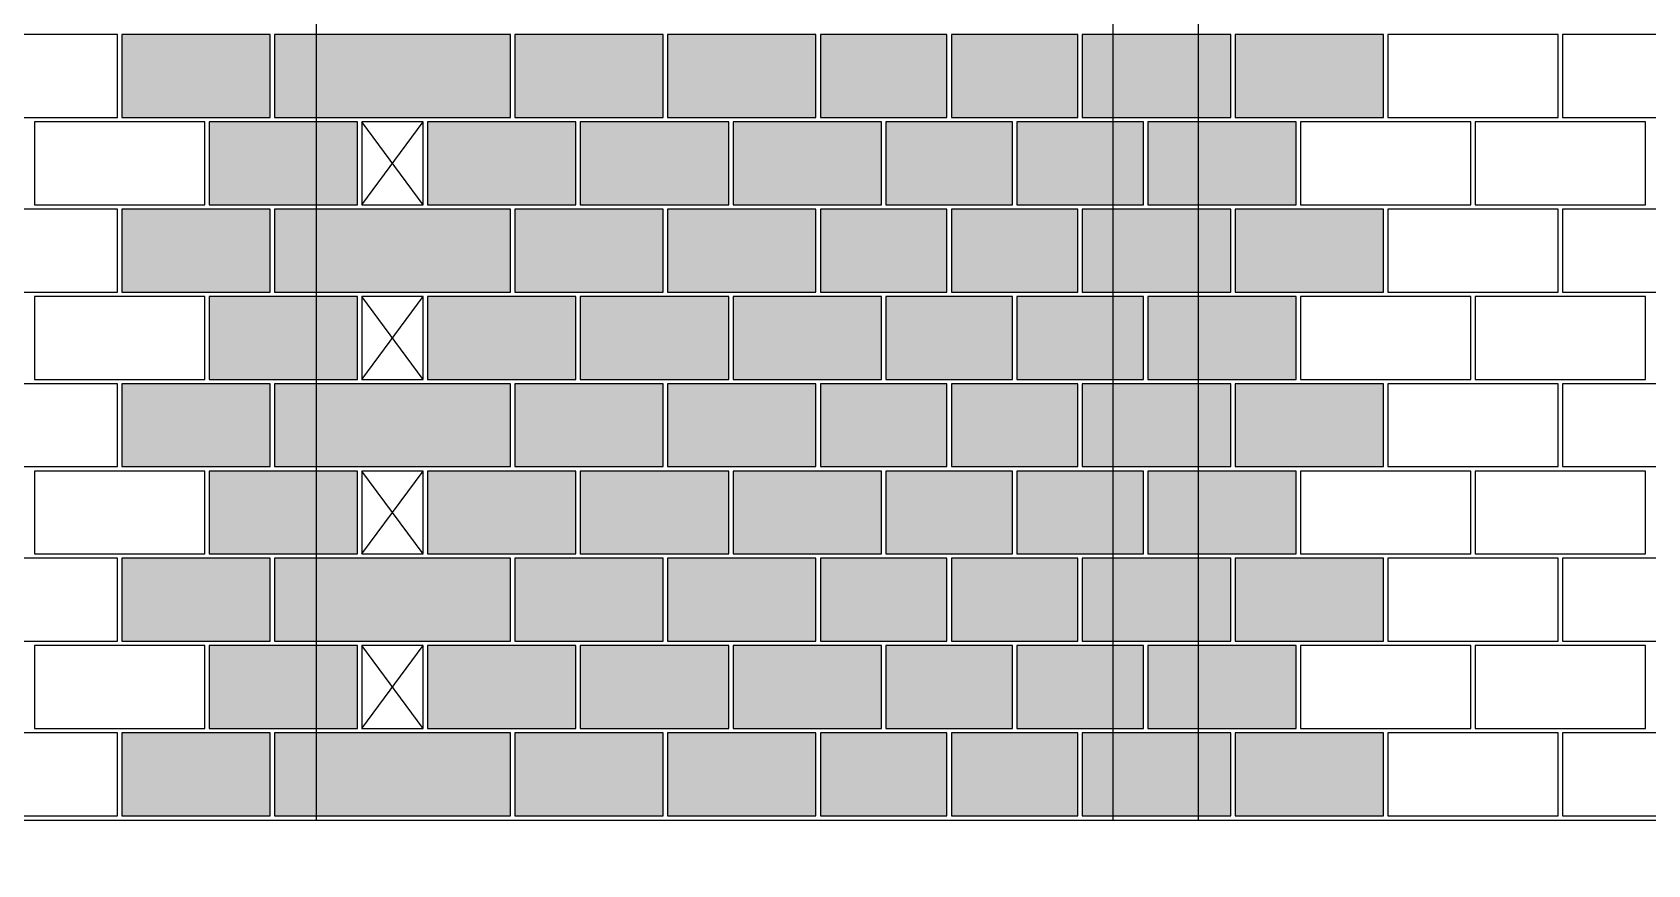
# Model space of a CAD drawing. Extents: x -1.9 to 86, y -1.6 to 60.9.
# Drawn here: x 16.45 to 23.85, y 29.23 to 33.05 of the extents above; entities that cross this region are included whole.
import ezdxf

# ---------------------------------------------------------------- set-up
doc = ezdxf.new("R2010")
doc.units = 0
doc.header["$MEASUREMENT"] = 0
for name, color, linetype in [('PENA_02', 2, 'CONTINUOUS'), ('PENA_03', 3, 'CONTINUOUS'), ('PENA_05', 5, 'CONTINUOUS'), ('PENA_19', 240, 'CONTINUOUS'), ('PENA_21', 100, 'CONTINUOUS'), ('PENA_27', 21, 'CONTINUOUS')]:
    doc.layers.add(name, color=color, linetype=linetype)

msp = doc.modelspace()

# ---------------------------------------------------------------- linework, layer by layer
at = {"layer": 'PENA_02', "linetype": 'Continuous'}
for p, q in [((18.2374, 32.6375), (17.9574, 32.6375)), ((17.9574, 32.6375), (17.9574, 32.2575)), ((18.2374, 32.2575), (18.2374, 32.6375)), ((17.9574, 32.2575), (18.2374, 32.2575)), ((18.2374, 31.8375), (17.9574, 31.8375)), ((17.9574, 31.8375), (17.9574, 31.4575)), ((18.2374, 31.4575), (18.2374, 31.8375)), ((17.9574, 31.4575), (18.2374, 31.4575)), ((18.2374, 31.0375), (17.9574, 31.0375)), ((17.9574, 31.0375), (17.9574, 30.6575)), ((18.2374, 30.6575), (18.2374, 31.0375)), ((17.9574, 30.6575), (18.2374, 30.6575)), ((18.2374, 30.2375), (17.9574, 30.2375)), ((17.9574, 30.2375), (17.9574, 29.8575)), ((18.2374, 29.8575), (18.2374, 30.2375)), ((17.9574, 29.8575), (18.2374, 29.8575)), ((8.2574, 29.4375), (31.2374, 29.4375))]:
    msp.add_line(p, q, dxfattribs=at)
for points in [[(16.0574, 32.6575), (16.8374, 32.6575), (16.8374, 33.0375), (16.0574, 33.0375), (16.0574, 32.6575)], [(16.8574, 32.6575), (17.5374, 32.6575), (17.5374, 33.0375), (16.8574, 33.0375), (16.8574, 32.6575)], [(17.5574, 32.6575), (18.6374, 32.6575), (18.6374, 33.0375), (17.5574, 33.0375), (17.5574, 32.6575)], [(18.6574, 32.6575), (19.3374, 32.6575), (19.3374, 33.0375), (18.6574, 33.0375), (18.6574, 32.6575)], [(19.3574, 32.6575), (20.0374, 32.6575), (20.0374, 33.0375), (19.3574, 33.0375), (19.3574, 32.6575)], [(20.0574, 32.6575), (20.6374, 32.6575), (20.6374, 33.0375), (20.0574, 33.0375), (20.0574, 32.6575)], [(20.6574, 32.6575), (21.2374, 32.6575), (21.2374, 33.0375), (20.6574, 33.0375), (20.6574, 32.6575)], [(21.2574, 32.6575), (21.9374, 32.6575), (21.9374, 33.0375), (21.2574, 33.0375), (21.2574, 32.6575)], [(21.9574, 32.6575), (22.6374, 32.6575), (22.6374, 33.0375), (21.9574, 33.0375), (21.9574, 32.6575)], [(22.6574, 32.6575), (23.4374, 32.6575), (23.4374, 33.0375), (22.6574, 33.0375), (22.6574, 32.6575)], [(23.4574, 32.6575), (24.2374, 32.6575), (24.2374, 33.0375), (23.4574, 33.0375), (23.4574, 32.6575)], [(16.4574, 32.2575), (17.2374, 32.2575), (17.2374, 32.6375), (16.4574, 32.6375), (16.4574, 32.2575)], [(17.2574, 32.2575), (17.9374, 32.2575), (17.9374, 32.6375), (17.2574, 32.6375), (17.2574, 32.2575)], [(18.2574, 32.2575), (18.9374, 32.2575), (18.9374, 32.6375), (18.2574, 32.6375), (18.2574, 32.2575)], [(18.9574, 32.2575), (19.6374, 32.2575), (19.6374, 32.6375), (18.9574, 32.6375), (18.9574, 32.2575)], [(19.6574, 32.2575), (20.3374, 32.2575), (20.3374, 32.6375), (19.6574, 32.6375), (19.6574, 32.2575)], [(20.3574, 32.2575), (20.9374, 32.2575), (20.9374, 32.6375), (20.3574, 32.6375), (20.3574, 32.2575)], [(20.9574, 32.2575), (21.5374, 32.2575), (21.5374, 32.6375), (20.9574, 32.6375), (20.9574, 32.2575)], [(21.5574, 32.2575), (22.2374, 32.2575), (22.2374, 32.6375), (21.5574, 32.6375), (21.5574, 32.2575)], [(22.2574, 32.2575), (23.0374, 32.2575), (23.0374, 32.6375), (22.2574, 32.6375), (22.2574, 32.2575)], [(23.0574, 32.2575), (23.8374, 32.2575), (23.8374, 32.6375), (23.0574, 32.6375), (23.0574, 32.2575)], [(16.0574, 31.8575), (16.8374, 31.8575), (16.8374, 32.2375), (16.0574, 32.2375), (16.0574, 31.8575)], [(16.8574, 31.8575), (17.5374, 31.8575), (17.5374, 32.2375), (16.8574, 32.2375), (16.8574, 31.8575)], [(17.5574, 31.8575), (18.6374, 31.8575), (18.6374, 32.2375), (17.5574, 32.2375), (17.5574, 31.8575)], [(18.6574, 31.8575), (19.3374, 31.8575), (19.3374, 32.2375), (18.6574, 32.2375), (18.6574, 31.8575)], [(19.3574, 31.8575), (20.0374, 31.8575), (20.0374, 32.2375), (19.3574, 32.2375), (19.3574, 31.8575)], [(20.0574, 31.8575), (20.6374, 31.8575), (20.6374, 32.2375), (20.0574, 32.2375), (20.0574, 31.8575)], [(20.6574, 31.8575), (21.2374, 31.8575), (21.2374, 32.2375), (20.6574, 32.2375), (20.6574, 31.8575)], [(21.2574, 31.8575), (21.9374, 31.8575), (21.9374, 32.2375), (21.2574, 32.2375), (21.2574, 31.8575)], [(21.9574, 31.8575), (22.6374, 31.8575), (22.6374, 32.2375), (21.9574, 32.2375), (21.9574, 31.8575)], [(22.6574, 31.8575), (23.4374, 31.8575), (23.4374, 32.2375), (22.6574, 32.2375), (22.6574, 31.8575)], [(23.4574, 31.8575), (24.2374, 31.8575), (24.2374, 32.2375), (23.4574, 32.2375), (23.4574, 31.8575)], [(16.4574, 31.4575), (17.2374, 31.4575), (17.2374, 31.8375), (16.4574, 31.8375), (16.4574, 31.4575)], [(17.2574, 31.4575), (17.9374, 31.4575), (17.9374, 31.8375), (17.2574, 31.8375), (17.2574, 31.4575)], [(18.2574, 31.4575), (18.9374, 31.4575), (18.9374, 31.8375), (18.2574, 31.8375), (18.2574, 31.4575)], [(18.9574, 31.4575), (19.6374, 31.4575), (19.6374, 31.8375), (18.9574, 31.8375), (18.9574, 31.4575)], [(19.6574, 31.4575), (20.3374, 31.4575), (20.3374, 31.8375), (19.6574, 31.8375), (19.6574, 31.4575)], [(20.3574, 31.4575), (20.9374, 31.4575), (20.9374, 31.8375), (20.3574, 31.8375), (20.3574, 31.4575)], [(20.9574, 31.4575), (21.5374, 31.4575), (21.5374, 31.8375), (20.9574, 31.8375), (20.9574, 31.4575)], [(21.5574, 31.4575), (22.2374, 31.4575), (22.2374, 31.8375), (21.5574, 31.8375), (21.5574, 31.4575)], [(22.2574, 31.4575), (23.0374, 31.4575), (23.0374, 31.8375), (22.2574, 31.8375), (22.2574, 31.4575)], [(23.0574, 31.4575), (23.8374, 31.4575), (23.8374, 31.8375), (23.0574, 31.8375), (23.0574, 31.4575)], [(16.0574, 31.0575), (16.8374, 31.0575), (16.8374, 31.4375), (16.0574, 31.4375), (16.0574, 31.0575)], [(16.8574, 31.0575), (17.5374, 31.0575), (17.5374, 31.4375), (16.8574, 31.4375), (16.8574, 31.0575)], [(17.5574, 31.0575), (18.6374, 31.0575), (18.6374, 31.4375), (17.5574, 31.4375), (17.5574, 31.0575)], [(18.6574, 31.0575), (19.3374, 31.0575), (19.3374, 31.4375), (18.6574, 31.4375), (18.6574, 31.0575)], [(19.3574, 31.0575), (20.0374, 31.0575), (20.0374, 31.4375), (19.3574, 31.4375), (19.3574, 31.0575)], [(20.0574, 31.0575), (20.6374, 31.0575), (20.6374, 31.4375), (20.0574, 31.4375), (20.0574, 31.0575)], [(20.6574, 31.0575), (21.2374, 31.0575), (21.2374, 31.4375), (20.6574, 31.4375), (20.6574, 31.0575)], [(21.2574, 31.0575), (21.9374, 31.0575), (21.9374, 31.4375), (21.2574, 31.4375), (21.2574, 31.0575)], [(21.9574, 31.0575), (22.6374, 31.0575), (22.6374, 31.4375), (21.9574, 31.4375), (21.9574, 31.0575)], [(22.6574, 31.0575), (23.4374, 31.0575), (23.4374, 31.4375), (22.6574, 31.4375), (22.6574, 31.0575)], [(23.4574, 31.0575), (24.2374, 31.0575), (24.2374, 31.4375), (23.4574, 31.4375), (23.4574, 31.0575)], [(16.4574, 30.6575), (17.2374, 30.6575), (17.2374, 31.0375), (16.4574, 31.0375), (16.4574, 30.6575)], [(17.2574, 30.6575), (17.9374, 30.6575), (17.9374, 31.0375), (17.2574, 31.0375), (17.2574, 30.6575)], [(18.2574, 30.6575), (18.9374, 30.6575), (18.9374, 31.0375), (18.2574, 31.0375), (18.2574, 30.6575)], [(18.9574, 30.6575), (19.6374, 30.6575), (19.6374, 31.0375), (18.9574, 31.0375), (18.9574, 30.6575)], [(19.6574, 30.6575), (20.3374, 30.6575), (20.3374, 31.0375), (19.6574, 31.0375), (19.6574, 30.6575)], [(20.3574, 30.6575), (20.9374, 30.6575), (20.9374, 31.0375), (20.3574, 31.0375), (20.3574, 30.6575)], [(20.9574, 30.6575), (21.5374, 30.6575), (21.5374, 31.0375), (20.9574, 31.0375), (20.9574, 30.6575)], [(21.5574, 30.6575), (22.2374, 30.6575), (22.2374, 31.0375), (21.5574, 31.0375), (21.5574, 30.6575)], [(22.2574, 30.6575), (23.0374, 30.6575), (23.0374, 31.0375), (22.2574, 31.0375), (22.2574, 30.6575)], [(23.0574, 30.6575), (23.8374, 30.6575), (23.8374, 31.0375), (23.0574, 31.0375), (23.0574, 30.6575)], [(16.0574, 30.2575), (16.8374, 30.2575), (16.8374, 30.6375), (16.0574, 30.6375), (16.0574, 30.2575)], [(16.8574, 30.2575), (17.5374, 30.2575), (17.5374, 30.6375), (16.8574, 30.6375), (16.8574, 30.2575)], [(17.5574, 30.2575), (18.6374, 30.2575), (18.6374, 30.6375), (17.5574, 30.6375), (17.5574, 30.2575)], [(18.6574, 30.2575), (19.3374, 30.2575), (19.3374, 30.6375), (18.6574, 30.6375), (18.6574, 30.2575)], [(19.3574, 30.2575), (20.0374, 30.2575), (20.0374, 30.6375), (19.3574, 30.6375), (19.3574, 30.2575)], [(20.0574, 30.2575), (20.6374, 30.2575), (20.6374, 30.6375), (20.0574, 30.6375), (20.0574, 30.2575)], [(20.6574, 30.2575), (21.2374, 30.2575), (21.2374, 30.6375), (20.6574, 30.6375), (20.6574, 30.2575)], [(21.2574, 30.2575), (21.9374, 30.2575), (21.9374, 30.6375), (21.2574, 30.6375), (21.2574, 30.2575)], [(21.9574, 30.2575), (22.6374, 30.2575), (22.6374, 30.6375), (21.9574, 30.6375), (21.9574, 30.2575)], [(22.6574, 30.2575), (23.4374, 30.2575), (23.4374, 30.6375), (22.6574, 30.6375), (22.6574, 30.2575)], [(23.4574, 30.2575), (24.2374, 30.2575), (24.2374, 30.6375), (23.4574, 30.6375), (23.4574, 30.2575)], [(16.4574, 29.8575), (17.2374, 29.8575), (17.2374, 30.2375), (16.4574, 30.2375), (16.4574, 29.8575)], [(17.2574, 29.8575), (17.9374, 29.8575), (17.9374, 30.2375), (17.2574, 30.2375), (17.2574, 29.8575)], [(18.2574, 29.8575), (18.9374, 29.8575), (18.9374, 30.2375), (18.2574, 30.2375), (18.2574, 29.8575)], [(18.9574, 29.8575), (19.6374, 29.8575), (19.6374, 30.2375), (18.9574, 30.2375), (18.9574, 29.8575)], [(19.6574, 29.8575), (20.3374, 29.8575), (20.3374, 30.2375), (19.6574, 30.2375), (19.6574, 29.8575)], [(20.3574, 29.8575), (20.9374, 29.8575), (20.9374, 30.2375), (20.3574, 30.2375), (20.3574, 29.8575)], [(20.9574, 29.8575), (21.5374, 29.8575), (21.5374, 30.2375), (20.9574, 30.2375), (20.9574, 29.8575)], [(21.5574, 29.8575), (22.2374, 29.8575), (22.2374, 30.2375), (21.5574, 30.2375), (21.5574, 29.8575)], [(22.2574, 29.8575), (23.0374, 29.8575), (23.0374, 30.2375), (22.2574, 30.2375), (22.2574, 29.8575)], [(23.0574, 29.8575), (23.8374, 29.8575), (23.8374, 30.2375), (23.0574, 30.2375), (23.0574, 29.8575)], [(16.0574, 29.4575), (16.8374, 29.4575), (16.8374, 29.8375), (16.0574, 29.8375), (16.0574, 29.4575)], [(16.8574, 29.4575), (17.5374, 29.4575), (17.5374, 29.8375), (16.8574, 29.8375), (16.8574, 29.4575)], [(17.5574, 29.4575), (18.6374, 29.4575), (18.6374, 29.8375), (17.5574, 29.8375), (17.5574, 29.4575)], [(18.6574, 29.4575), (19.3374, 29.4575), (19.3374, 29.8375), (18.6574, 29.8375), (18.6574, 29.4575)], [(19.3574, 29.4575), (20.0374, 29.4575), (20.0374, 29.8375), (19.3574, 29.8375), (19.3574, 29.4575)], [(20.0574, 29.4575), (20.6374, 29.4575), (20.6374, 29.8375), (20.0574, 29.8375), (20.0574, 29.4575)], [(20.6574, 29.4575), (21.2374, 29.4575), (21.2374, 29.8375), (20.6574, 29.8375), (20.6574, 29.4575)], [(21.2574, 29.4575), (21.9374, 29.4575), (21.9374, 29.8375), (21.2574, 29.8375), (21.2574, 29.4575)], [(21.9574, 29.4575), (22.6374, 29.4575), (22.6374, 29.8375), (21.9574, 29.8375), (21.9574, 29.4575)], [(22.6574, 29.4575), (23.4374, 29.4575), (23.4374, 29.8375), (22.6574, 29.8375), (22.6574, 29.4575)], [(23.4574, 29.4575), (24.2374, 29.4575), (24.2374, 29.8375), (23.4574, 29.8375), (23.4574, 29.4575)]]:
    msp.add_lwpolyline(points, dxfattribs=at)
at = {"layer": 'PENA_03', "linetype": 'Continuous'}
for p, q in [((17.9574, 32.2575), (18.2374, 32.6375)), ((18.2374, 32.2575), (17.9574, 32.6375)), ((17.9574, 31.4575), (18.2374, 31.8375)), ((18.2374, 31.4575), (17.9574, 31.8375)), ((17.9574, 30.6575), (18.2374, 31.0375)), ((18.2374, 30.6575), (17.9574, 31.0375)), ((17.9574, 29.8575), (18.2374, 30.2375)), ((18.2374, 29.8575), (17.9574, 30.2375))]:
    msp.add_line(p, q, dxfattribs=at)
at = {"layer": 'PENA_05', "linetype": 'Continuous'}
for points in [[(17.7474, 34.9975), (17.7474, 29.4375)], [(21.3974, 34.9975), (21.3974, 29.4375)], [(21.7874, 34.9975), (21.7874, 29.4375)]]:
    msp.add_lwpolyline(points, dxfattribs=at)
at = {"layer": 'PENA_19', "linetype": 'Continuous'}
for points in [[(17.5574, 32.6575), (18.6374, 32.6575), (18.6374, 33.0375), (17.5574, 33.0375), (17.5574, 32.6575)], [(17.5574, 31.8575), (18.6374, 31.8575), (18.6374, 32.2375), (17.5574, 32.2375), (17.5574, 31.8575)], [(17.5574, 31.0575), (18.6374, 31.0575), (18.6374, 31.4375), (17.5574, 31.4375), (17.5574, 31.0575)], [(17.5574, 30.2575), (18.6374, 30.2575), (18.6374, 30.6375), (17.5574, 30.6375), (17.5574, 30.2575)], [(17.5574, 29.4575), (18.6374, 29.4575), (18.6374, 29.8375), (17.5574, 29.8375), (17.5574, 29.4575)]]:
    msp.add_lwpolyline(points, dxfattribs=at)
for points in [[(17.5574, 32.6575), (18.6374, 32.6575), (18.6374, 33.0375)], [(17.5574, 32.6575), (18.6374, 33.0375), (17.5574, 33.0375)], [(17.5574, 32.6575), (17.5574, 33.0375), (17.5574, 32.6575)], [(17.5574, 31.8575), (18.6374, 31.8575), (18.6374, 32.2375)], [(17.5574, 31.8575), (18.6374, 32.2375), (17.5574, 32.2375)], [(17.5574, 31.8575), (17.5574, 32.2375), (17.5574, 31.8575)], [(17.5574, 31.0575), (18.6374, 31.0575), (18.6374, 31.4375)], [(17.5574, 31.0575), (18.6374, 31.4375), (17.5574, 31.4375)], [(17.5574, 31.0575), (17.5574, 31.4375), (17.5574, 31.0575)], [(17.5574, 30.2575), (18.6374, 30.2575), (18.6374, 30.6375)], [(17.5574, 30.2575), (18.6374, 30.6375), (17.5574, 30.6375)], [(17.5574, 30.2575), (17.5574, 30.6375), (17.5574, 30.2575)], [(17.5574, 29.4575), (18.6374, 29.4575), (18.6374, 29.8375)], [(17.5574, 29.4575), (18.6374, 29.8375), (17.5574, 29.8375)], [(17.5574, 29.4575), (17.5574, 29.8375), (17.5574, 29.4575)]]:
    msp.add_solid(points, dxfattribs=at)
at = {"layer": 'PENA_21', "linetype": 'Continuous'}
for points in [[(16.8574, 32.6575), (17.5374, 32.6575), (17.5374, 33.0375), (16.8574, 33.0375), (16.8574, 32.6575)], [(18.6574, 32.6575), (19.3374, 32.6575), (19.3374, 33.0375), (18.6574, 33.0375), (18.6574, 32.6575)], [(19.3574, 32.6575), (20.0374, 32.6575), (20.0374, 33.0375), (19.3574, 33.0375), (19.3574, 32.6575)], [(21.2574, 32.6575), (21.9374, 32.6575), (21.9374, 33.0375), (21.2574, 33.0375), (21.2574, 32.6575)], [(21.9574, 32.6575), (22.6374, 32.6575), (22.6374, 33.0375), (21.9574, 33.0375), (21.9574, 32.6575)], [(17.2574, 32.2575), (17.9374, 32.2575), (17.9374, 32.6375), (17.2574, 32.6375), (17.2574, 32.2575)], [(18.2574, 32.2575), (18.9374, 32.2575), (18.9374, 32.6375), (18.2574, 32.6375), (18.2574, 32.2575)], [(18.9574, 32.2575), (19.6374, 32.2575), (19.6374, 32.6375), (18.9574, 32.6375), (18.9574, 32.2575)], [(19.6574, 32.2575), (20.3374, 32.2575), (20.3374, 32.6375), (19.6574, 32.6375), (19.6574, 32.2575)], [(21.5574, 32.2575), (22.2374, 32.2575), (22.2374, 32.6375), (21.5574, 32.6375), (21.5574, 32.2575)], [(16.8574, 31.8575), (17.5374, 31.8575), (17.5374, 32.2375), (16.8574, 32.2375), (16.8574, 31.8575)], [(18.6574, 31.8575), (19.3374, 31.8575), (19.3374, 32.2375), (18.6574, 32.2375), (18.6574, 31.8575)], [(19.3574, 31.8575), (20.0374, 31.8575), (20.0374, 32.2375), (19.3574, 32.2375), (19.3574, 31.8575)], [(21.2574, 31.8575), (21.9374, 31.8575), (21.9374, 32.2375), (21.2574, 32.2375), (21.2574, 31.8575)], [(21.9574, 31.8575), (22.6374, 31.8575), (22.6374, 32.2375), (21.9574, 32.2375), (21.9574, 31.8575)], [(17.2574, 31.4575), (17.9374, 31.4575), (17.9374, 31.8375), (17.2574, 31.8375), (17.2574, 31.4575)], [(18.2574, 31.4575), (18.9374, 31.4575), (18.9374, 31.8375), (18.2574, 31.8375), (18.2574, 31.4575)], [(18.9574, 31.4575), (19.6374, 31.4575), (19.6374, 31.8375), (18.9574, 31.8375), (18.9574, 31.4575)], [(19.6574, 31.4575), (20.3374, 31.4575), (20.3374, 31.8375), (19.6574, 31.8375), (19.6574, 31.4575)], [(21.5574, 31.4575), (22.2374, 31.4575), (22.2374, 31.8375), (21.5574, 31.8375), (21.5574, 31.4575)], [(16.8574, 31.0575), (17.5374, 31.0575), (17.5374, 31.4375), (16.8574, 31.4375), (16.8574, 31.0575)], [(18.6574, 31.0575), (19.3374, 31.0575), (19.3374, 31.4375), (18.6574, 31.4375), (18.6574, 31.0575)], [(19.3574, 31.0575), (20.0374, 31.0575), (20.0374, 31.4375), (19.3574, 31.4375), (19.3574, 31.0575)], [(21.2574, 31.0575), (21.9374, 31.0575), (21.9374, 31.4375), (21.2574, 31.4375), (21.2574, 31.0575)], [(21.9574, 31.0575), (22.6374, 31.0575), (22.6374, 31.4375), (21.9574, 31.4375), (21.9574, 31.0575)], [(17.2574, 30.6575), (17.9374, 30.6575), (17.9374, 31.0375), (17.2574, 31.0375), (17.2574, 30.6575)], [(18.2574, 30.6575), (18.9374, 30.6575), (18.9374, 31.0375), (18.2574, 31.0375), (18.2574, 30.6575)], [(18.9574, 30.6575), (19.6374, 30.6575), (19.6374, 31.0375), (18.9574, 31.0375), (18.9574, 30.6575)], [(19.6574, 30.6575), (20.3374, 30.6575), (20.3374, 31.0375), (19.6574, 31.0375), (19.6574, 30.6575)], [(21.5574, 30.6575), (22.2374, 30.6575), (22.2374, 31.0375), (21.5574, 31.0375), (21.5574, 30.6575)], [(16.8574, 30.2575), (17.5374, 30.2575), (17.5374, 30.6375), (16.8574, 30.6375), (16.8574, 30.2575)], [(18.6574, 30.2575), (19.3374, 30.2575), (19.3374, 30.6375), (18.6574, 30.6375), (18.6574, 30.2575)], [(19.3574, 30.2575), (20.0374, 30.2575), (20.0374, 30.6375), (19.3574, 30.6375), (19.3574, 30.2575)], [(21.2574, 30.2575), (21.9374, 30.2575), (21.9374, 30.6375), (21.2574, 30.6375), (21.2574, 30.2575)], [(21.9574, 30.2575), (22.6374, 30.2575), (22.6374, 30.6375), (21.9574, 30.6375), (21.9574, 30.2575)], [(17.2574, 29.8575), (17.9374, 29.8575), (17.9374, 30.2375), (17.2574, 30.2375), (17.2574, 29.8575)], [(18.2574, 29.8575), (18.9374, 29.8575), (18.9374, 30.2375), (18.2574, 30.2375), (18.2574, 29.8575)], [(18.9574, 29.8575), (19.6374, 29.8575), (19.6374, 30.2375), (18.9574, 30.2375), (18.9574, 29.8575)], [(19.6574, 29.8575), (20.3374, 29.8575), (20.3374, 30.2375), (19.6574, 30.2375), (19.6574, 29.8575)], [(21.5574, 29.8575), (22.2374, 29.8575), (22.2374, 30.2375), (21.5574, 30.2375), (21.5574, 29.8575)], [(16.8574, 29.4575), (17.5374, 29.4575), (17.5374, 29.8375), (16.8574, 29.8375), (16.8574, 29.4575)], [(18.6574, 29.4575), (19.3374, 29.4575), (19.3374, 29.8375), (18.6574, 29.8375), (18.6574, 29.4575)], [(19.3574, 29.4575), (20.0374, 29.4575), (20.0374, 29.8375), (19.3574, 29.8375), (19.3574, 29.4575)], [(21.2574, 29.4575), (21.9374, 29.4575), (21.9374, 29.8375), (21.2574, 29.8375), (21.2574, 29.4575)], [(21.9574, 29.4575), (22.6374, 29.4575), (22.6374, 29.8375), (21.9574, 29.8375), (21.9574, 29.4575)]]:
    msp.add_lwpolyline(points, dxfattribs=at)
for points in [[(16.8574, 32.6575), (17.5374, 32.6575), (17.5374, 33.0375)], [(16.8574, 32.6575), (17.5374, 33.0375), (16.8574, 33.0375)], [(16.8574, 32.6575), (16.8574, 33.0375), (16.8574, 32.6575)], [(18.6574, 32.6575), (19.3374, 32.6575), (19.3374, 33.0375)], [(18.6574, 32.6575), (19.3374, 33.0375), (18.6574, 33.0375)], [(18.6574, 32.6575), (18.6574, 33.0375), (18.6574, 32.6575)], [(19.3574, 32.6575), (20.0374, 32.6575), (20.0374, 33.0375)], [(19.3574, 32.6575), (20.0374, 33.0375), (19.3574, 33.0375)], [(19.3574, 32.6575), (19.3574, 33.0375), (19.3574, 32.6575)], [(21.2574, 32.6575), (21.9374, 32.6575), (21.9374, 33.0375)], [(21.2574, 32.6575), (21.9374, 33.0375), (21.2574, 33.0375)], [(21.2574, 32.6575), (21.2574, 33.0375), (21.2574, 32.6575)], [(21.9574, 32.6575), (22.6374, 32.6575), (22.6374, 33.0375)], [(21.9574, 32.6575), (22.6374, 33.0375), (21.9574, 33.0375)], [(21.9574, 32.6575), (21.9574, 33.0375), (21.9574, 32.6575)], [(17.2574, 32.2575), (17.9374, 32.2575), (17.9374, 32.6375)], [(17.2574, 32.2575), (17.9374, 32.6375), (17.2574, 32.6375)], [(17.2574, 32.2575), (17.2574, 32.6375), (17.2574, 32.2575)], [(18.2574, 32.2575), (18.9374, 32.2575), (18.9374, 32.6375)], [(18.2574, 32.2575), (18.9374, 32.6375), (18.2574, 32.6375)], [(18.2574, 32.2575), (18.2574, 32.6375), (18.2574, 32.2575)], [(18.9574, 32.2575), (19.6374, 32.2575), (19.6374, 32.6375)], [(18.9574, 32.2575), (19.6374, 32.6375), (18.9574, 32.6375)], [(18.9574, 32.2575), (18.9574, 32.6375), (18.9574, 32.2575)], [(19.6574, 32.2575), (20.3374, 32.2575), (20.3374, 32.6375)], [(19.6574, 32.2575), (20.3374, 32.6375), (19.6574, 32.6375)], [(19.6574, 32.2575), (19.6574, 32.6375), (19.6574, 32.2575)], [(21.5574, 32.2575), (22.2374, 32.2575), (22.2374, 32.6375)], [(21.5574, 32.2575), (22.2374, 32.6375), (21.5574, 32.6375)], [(21.5574, 32.2575), (21.5574, 32.6375), (21.5574, 32.2575)], [(16.8574, 31.8575), (17.5374, 31.8575), (17.5374, 32.2375)], [(16.8574, 31.8575), (17.5374, 32.2375), (16.8574, 32.2375)], [(16.8574, 31.8575), (16.8574, 32.2375), (16.8574, 31.8575)], [(18.6574, 31.8575), (19.3374, 31.8575), (19.3374, 32.2375)], [(18.6574, 31.8575), (19.3374, 32.2375), (18.6574, 32.2375)], [(18.6574, 31.8575), (18.6574, 32.2375), (18.6574, 31.8575)], [(19.3574, 31.8575), (20.0374, 31.8575), (20.0374, 32.2375)], [(19.3574, 31.8575), (20.0374, 32.2375), (19.3574, 32.2375)], [(19.3574, 31.8575), (19.3574, 32.2375), (19.3574, 31.8575)], [(21.2574, 31.8575), (21.9374, 31.8575), (21.9374, 32.2375)], [(21.2574, 31.8575), (21.9374, 32.2375), (21.2574, 32.2375)], [(21.2574, 31.8575), (21.2574, 32.2375), (21.2574, 31.8575)], [(21.9574, 31.8575), (22.6374, 31.8575), (22.6374, 32.2375)], [(21.9574, 31.8575), (22.6374, 32.2375), (21.9574, 32.2375)], [(21.9574, 31.8575), (21.9574, 32.2375), (21.9574, 31.8575)], [(17.2574, 31.4575), (17.9374, 31.4575), (17.9374, 31.8375)], [(17.2574, 31.4575), (17.9374, 31.8375), (17.2574, 31.8375)], [(17.2574, 31.4575), (17.2574, 31.8375), (17.2574, 31.4575)], [(18.2574, 31.4575), (18.9374, 31.4575), (18.9374, 31.8375)], [(18.2574, 31.4575), (18.9374, 31.8375), (18.2574, 31.8375)], [(18.2574, 31.4575), (18.2574, 31.8375), (18.2574, 31.4575)], [(18.9574, 31.4575), (19.6374, 31.4575), (19.6374, 31.8375)], [(18.9574, 31.4575), (19.6374, 31.8375), (18.9574, 31.8375)], [(18.9574, 31.4575), (18.9574, 31.8375), (18.9574, 31.4575)], [(19.6574, 31.4575), (20.3374, 31.4575), (20.3374, 31.8375)], [(19.6574, 31.4575), (20.3374, 31.8375), (19.6574, 31.8375)], [(19.6574, 31.4575), (19.6574, 31.8375), (19.6574, 31.4575)], [(21.5574, 31.4575), (22.2374, 31.4575), (22.2374, 31.8375)], [(21.5574, 31.4575), (22.2374, 31.8375), (21.5574, 31.8375)], [(21.5574, 31.4575), (21.5574, 31.8375), (21.5574, 31.4575)], [(16.8574, 31.0575), (17.5374, 31.0575), (17.5374, 31.4375)], [(16.8574, 31.0575), (17.5374, 31.4375), (16.8574, 31.4375)], [(16.8574, 31.0575), (16.8574, 31.4375), (16.8574, 31.0575)], [(18.6574, 31.0575), (19.3374, 31.0575), (19.3374, 31.4375)], [(18.6574, 31.0575), (19.3374, 31.4375), (18.6574, 31.4375)], [(18.6574, 31.0575), (18.6574, 31.4375), (18.6574, 31.0575)], [(19.3574, 31.0575), (20.0374, 31.0575), (20.0374, 31.4375)], [(19.3574, 31.0575), (20.0374, 31.4375), (19.3574, 31.4375)], [(19.3574, 31.0575), (19.3574, 31.4375), (19.3574, 31.0575)], [(21.2574, 31.0575), (21.9374, 31.0575), (21.9374, 31.4375)], [(21.2574, 31.0575), (21.9374, 31.4375), (21.2574, 31.4375)], [(21.2574, 31.0575), (21.2574, 31.4375), (21.2574, 31.0575)], [(21.9574, 31.0575), (22.6374, 31.0575), (22.6374, 31.4375)], [(21.9574, 31.0575), (22.6374, 31.4375), (21.9574, 31.4375)], [(21.9574, 31.0575), (21.9574, 31.4375), (21.9574, 31.0575)], [(17.2574, 30.6575), (17.9374, 30.6575), (17.9374, 31.0375)], [(17.2574, 30.6575), (17.9374, 31.0375), (17.2574, 31.0375)], [(17.2574, 30.6575), (17.2574, 31.0375), (17.2574, 30.6575)], [(18.2574, 30.6575), (18.9374, 30.6575), (18.9374, 31.0375)], [(18.2574, 30.6575), (18.9374, 31.0375), (18.2574, 31.0375)], [(18.2574, 30.6575), (18.2574, 31.0375), (18.2574, 30.6575)], [(18.9574, 30.6575), (19.6374, 30.6575), (19.6374, 31.0375)], [(18.9574, 30.6575), (19.6374, 31.0375), (18.9574, 31.0375)], [(18.9574, 30.6575), (18.9574, 31.0375), (18.9574, 30.6575)], [(19.6574, 30.6575), (20.3374, 30.6575), (20.3374, 31.0375)], [(19.6574, 30.6575), (20.3374, 31.0375), (19.6574, 31.0375)], [(19.6574, 30.6575), (19.6574, 31.0375), (19.6574, 30.6575)], [(21.5574, 30.6575), (22.2374, 30.6575), (22.2374, 31.0375)], [(21.5574, 30.6575), (22.2374, 31.0375), (21.5574, 31.0375)], [(21.5574, 30.6575), (21.5574, 31.0375), (21.5574, 30.6575)], [(16.8574, 30.2575), (17.5374, 30.2575), (17.5374, 30.6375)], [(16.8574, 30.2575), (17.5374, 30.6375), (16.8574, 30.6375)], [(16.8574, 30.2575), (16.8574, 30.6375), (16.8574, 30.2575)], [(18.6574, 30.2575), (19.3374, 30.2575), (19.3374, 30.6375)], [(18.6574, 30.2575), (19.3374, 30.6375), (18.6574, 30.6375)], [(18.6574, 30.2575), (18.6574, 30.6375), (18.6574, 30.2575)], [(19.3574, 30.2575), (20.0374, 30.2575), (20.0374, 30.6375)], [(19.3574, 30.2575), (20.0374, 30.6375), (19.3574, 30.6375)], [(19.3574, 30.2575), (19.3574, 30.6375), (19.3574, 30.2575)], [(21.2574, 30.2575), (21.9374, 30.2575), (21.9374, 30.6375)], [(21.2574, 30.2575), (21.9374, 30.6375), (21.2574, 30.6375)], [(21.2574, 30.2575), (21.2574, 30.6375), (21.2574, 30.2575)], [(21.9574, 30.2575), (22.6374, 30.2575), (22.6374, 30.6375)], [(21.9574, 30.2575), (22.6374, 30.6375), (21.9574, 30.6375)], [(21.9574, 30.2575), (21.9574, 30.6375), (21.9574, 30.2575)], [(17.2574, 29.8575), (17.9374, 29.8575), (17.9374, 30.2375)], [(17.2574, 29.8575), (17.9374, 30.2375), (17.2574, 30.2375)], [(17.2574, 29.8575), (17.2574, 30.2375), (17.2574, 29.8575)], [(18.2574, 29.8575), (18.9374, 29.8575), (18.9374, 30.2375)], [(18.2574, 29.8575), (18.9374, 30.2375), (18.2574, 30.2375)], [(18.2574, 29.8575), (18.2574, 30.2375), (18.2574, 29.8575)], [(18.9574, 29.8575), (19.6374, 29.8575), (19.6374, 30.2375)], [(18.9574, 29.8575), (19.6374, 30.2375), (18.9574, 30.2375)], [(18.9574, 29.8575), (18.9574, 30.2375), (18.9574, 29.8575)], [(19.6574, 29.8575), (20.3374, 29.8575), (20.3374, 30.2375)], [(19.6574, 29.8575), (20.3374, 30.2375), (19.6574, 30.2375)], [(19.6574, 29.8575), (19.6574, 30.2375), (19.6574, 29.8575)], [(21.5574, 29.8575), (22.2374, 29.8575), (22.2374, 30.2375)], [(21.5574, 29.8575), (22.2374, 30.2375), (21.5574, 30.2375)], [(21.5574, 29.8575), (21.5574, 30.2375), (21.5574, 29.8575)], [(16.8574, 29.4575), (17.5374, 29.4575), (17.5374, 29.8375)], [(16.8574, 29.4575), (17.5374, 29.8375), (16.8574, 29.8375)], [(16.8574, 29.4575), (16.8574, 29.8375), (16.8574, 29.4575)], [(18.6574, 29.4575), (19.3374, 29.4575), (19.3374, 29.8375)], [(18.6574, 29.4575), (19.3374, 29.8375), (18.6574, 29.8375)], [(18.6574, 29.4575), (18.6574, 29.8375), (18.6574, 29.4575)], [(19.3574, 29.4575), (20.0374, 29.4575), (20.0374, 29.8375)], [(19.3574, 29.4575), (20.0374, 29.8375), (19.3574, 29.8375)], [(19.3574, 29.4575), (19.3574, 29.8375), (19.3574, 29.4575)], [(21.2574, 29.4575), (21.9374, 29.4575), (21.9374, 29.8375)], [(21.2574, 29.4575), (21.9374, 29.8375), (21.2574, 29.8375)], [(21.2574, 29.4575), (21.2574, 29.8375), (21.2574, 29.4575)], [(21.9574, 29.4575), (22.6374, 29.4575), (22.6374, 29.8375)], [(21.9574, 29.4575), (22.6374, 29.8375), (21.9574, 29.8375)], [(21.9574, 29.4575), (21.9574, 29.8375), (21.9574, 29.4575)]]:
    msp.add_solid(points, dxfattribs=at)
at = {"layer": 'PENA_27', "linetype": 'Continuous'}
for points in [[(20.0574, 32.6575), (20.6374, 32.6575), (20.6374, 33.0375), (20.0574, 33.0375), (20.0574, 32.6575)], [(20.6574, 32.6575), (21.2374, 32.6575), (21.2374, 33.0375), (20.6574, 33.0375), (20.6574, 32.6575)], [(20.3574, 32.2575), (20.9374, 32.2575), (20.9374, 32.6375), (20.3574, 32.6375), (20.3574, 32.2575)], [(20.9574, 32.2575), (21.5374, 32.2575), (21.5374, 32.6375), (20.9574, 32.6375), (20.9574, 32.2575)], [(20.0574, 31.8575), (20.6374, 31.8575), (20.6374, 32.2375), (20.0574, 32.2375), (20.0574, 31.8575)], [(20.6574, 31.8575), (21.2374, 31.8575), (21.2374, 32.2375), (20.6574, 32.2375), (20.6574, 31.8575)], [(20.3574, 31.4575), (20.9374, 31.4575), (20.9374, 31.8375), (20.3574, 31.8375), (20.3574, 31.4575)], [(20.9574, 31.4575), (21.5374, 31.4575), (21.5374, 31.8375), (20.9574, 31.8375), (20.9574, 31.4575)], [(20.0574, 31.0575), (20.6374, 31.0575), (20.6374, 31.4375), (20.0574, 31.4375), (20.0574, 31.0575)], [(20.6574, 31.0575), (21.2374, 31.0575), (21.2374, 31.4375), (20.6574, 31.4375), (20.6574, 31.0575)], [(20.3574, 30.6575), (20.9374, 30.6575), (20.9374, 31.0375), (20.3574, 31.0375), (20.3574, 30.6575)], [(20.9574, 30.6575), (21.5374, 30.6575), (21.5374, 31.0375), (20.9574, 31.0375), (20.9574, 30.6575)], [(20.0574, 30.2575), (20.6374, 30.2575), (20.6374, 30.6375), (20.0574, 30.6375), (20.0574, 30.2575)], [(20.6574, 30.2575), (21.2374, 30.2575), (21.2374, 30.6375), (20.6574, 30.6375), (20.6574, 30.2575)], [(20.3574, 29.8575), (20.9374, 29.8575), (20.9374, 30.2375), (20.3574, 30.2375), (20.3574, 29.8575)], [(20.9574, 29.8575), (21.5374, 29.8575), (21.5374, 30.2375), (20.9574, 30.2375), (20.9574, 29.8575)], [(20.0574, 29.4575), (20.6374, 29.4575), (20.6374, 29.8375), (20.0574, 29.8375), (20.0574, 29.4575)], [(20.6574, 29.4575), (21.2374, 29.4575), (21.2374, 29.8375), (20.6574, 29.8375), (20.6574, 29.4575)]]:
    msp.add_lwpolyline(points, dxfattribs=at)
for points in [[(20.0574, 32.6575), (20.6374, 32.6575), (20.6374, 33.0375)], [(20.0574, 32.6575), (20.6374, 33.0375), (20.0574, 33.0375)], [(20.0574, 32.6575), (20.0574, 33.0375), (20.0574, 32.6575)], [(20.6574, 32.6575), (21.2374, 32.6575), (21.2374, 33.0375)], [(20.6574, 32.6575), (21.2374, 33.0375), (20.6574, 33.0375)], [(20.6574, 32.6575), (20.6574, 33.0375), (20.6574, 32.6575)], [(20.3574, 32.2575), (20.9374, 32.2575), (20.9374, 32.6375)], [(20.3574, 32.2575), (20.9374, 32.6375), (20.3574, 32.6375)], [(20.3574, 32.2575), (20.3574, 32.6375), (20.3574, 32.2575)], [(20.9574, 32.2575), (21.5374, 32.2575), (21.5374, 32.6375)], [(20.9574, 32.2575), (21.5374, 32.6375), (20.9574, 32.6375)], [(20.9574, 32.2575), (20.9574, 32.6375), (20.9574, 32.2575)], [(20.0574, 31.8575), (20.6374, 31.8575), (20.6374, 32.2375)], [(20.0574, 31.8575), (20.6374, 32.2375), (20.0574, 32.2375)], [(20.0574, 31.8575), (20.0574, 32.2375), (20.0574, 31.8575)], [(20.6574, 31.8575), (21.2374, 31.8575), (21.2374, 32.2375)], [(20.6574, 31.8575), (21.2374, 32.2375), (20.6574, 32.2375)], [(20.6574, 31.8575), (20.6574, 32.2375), (20.6574, 31.8575)], [(20.3574, 31.4575), (20.9374, 31.4575), (20.9374, 31.8375)], [(20.3574, 31.4575), (20.9374, 31.8375), (20.3574, 31.8375)], [(20.3574, 31.4575), (20.3574, 31.8375), (20.3574, 31.4575)], [(20.9574, 31.4575), (21.5374, 31.4575), (21.5374, 31.8375)], [(20.9574, 31.4575), (21.5374, 31.8375), (20.9574, 31.8375)], [(20.9574, 31.4575), (20.9574, 31.8375), (20.9574, 31.4575)], [(20.0574, 31.0575), (20.6374, 31.0575), (20.6374, 31.4375)], [(20.0574, 31.0575), (20.6374, 31.4375), (20.0574, 31.4375)], [(20.0574, 31.0575), (20.0574, 31.4375), (20.0574, 31.0575)], [(20.6574, 31.0575), (21.2374, 31.0575), (21.2374, 31.4375)], [(20.6574, 31.0575), (21.2374, 31.4375), (20.6574, 31.4375)], [(20.6574, 31.0575), (20.6574, 31.4375), (20.6574, 31.0575)], [(20.3574, 30.6575), (20.9374, 30.6575), (20.9374, 31.0375)], [(20.3574, 30.6575), (20.9374, 31.0375), (20.3574, 31.0375)], [(20.3574, 30.6575), (20.3574, 31.0375), (20.3574, 30.6575)], [(20.9574, 30.6575), (21.5374, 30.6575), (21.5374, 31.0375)], [(20.9574, 30.6575), (21.5374, 31.0375), (20.9574, 31.0375)], [(20.9574, 30.6575), (20.9574, 31.0375), (20.9574, 30.6575)], [(20.0574, 30.2575), (20.6374, 30.2575), (20.6374, 30.6375)], [(20.0574, 30.2575), (20.6374, 30.6375), (20.0574, 30.6375)], [(20.0574, 30.2575), (20.0574, 30.6375), (20.0574, 30.2575)], [(20.6574, 30.2575), (21.2374, 30.2575), (21.2374, 30.6375)], [(20.6574, 30.2575), (21.2374, 30.6375), (20.6574, 30.6375)], [(20.6574, 30.2575), (20.6574, 30.6375), (20.6574, 30.2575)], [(20.3574, 29.8575), (20.9374, 29.8575), (20.9374, 30.2375)], [(20.3574, 29.8575), (20.9374, 30.2375), (20.3574, 30.2375)], [(20.3574, 29.8575), (20.3574, 30.2375), (20.3574, 29.8575)], [(20.9574, 29.8575), (21.5374, 29.8575), (21.5374, 30.2375)], [(20.9574, 29.8575), (21.5374, 30.2375), (20.9574, 30.2375)], [(20.9574, 29.8575), (20.9574, 30.2375), (20.9574, 29.8575)], [(20.0574, 29.4575), (20.6374, 29.4575), (20.6374, 29.8375)], [(20.0574, 29.4575), (20.6374, 29.8375), (20.0574, 29.8375)], [(20.0574, 29.4575), (20.0574, 29.8375), (20.0574, 29.4575)], [(20.6574, 29.4575), (21.2374, 29.4575), (21.2374, 29.8375)], [(20.6574, 29.4575), (21.2374, 29.8375), (20.6574, 29.8375)], [(20.6574, 29.4575), (20.6574, 29.8375), (20.6574, 29.4575)]]:
    msp.add_solid(points, dxfattribs=at)

doc.saveas('drawing.dxf')
